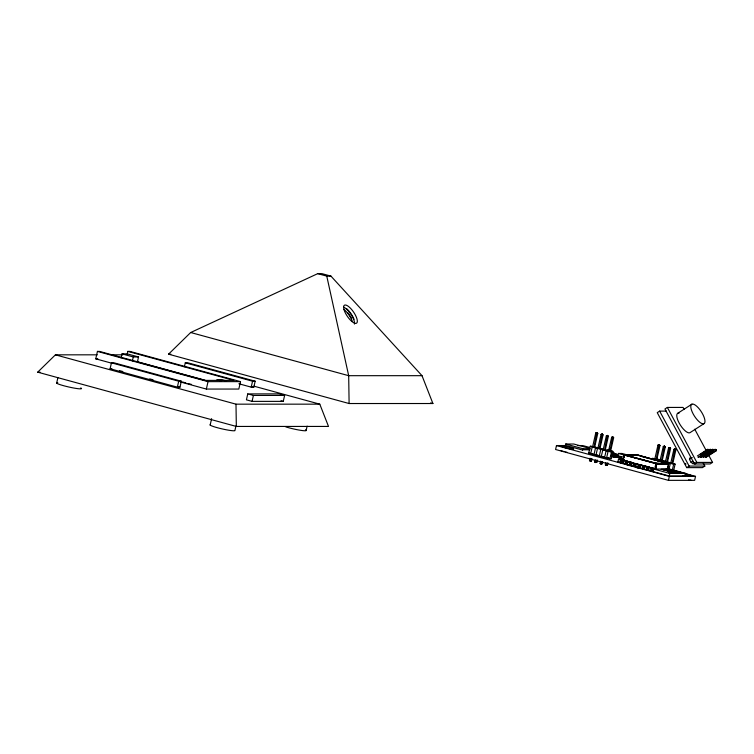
<?xml version="1.0" encoding="UTF-8"?>
<svg xmlns="http://www.w3.org/2000/svg" width="754" height="754" viewBox="0 0 754 754"><rect width="100%" height="100%" fill="white"/><g stroke="black" fill="none" stroke-linecap="round" stroke-linejoin="round"><path stroke-width="1.13" d="M655.669 469.035L656.838 463.456L668.855 463.804L656.988 463.936C655.471 463.154 654.208 469.205 655.82 469.054L667.667 469.054L668.76 463.531M655.782 469.054L656.734 463.371L624.124 454.916L636.508 454.605L668.807 463.889M668.77 463.606L656.941 463.936L656.734 463.371L656.988 463.936M668.789 463.71L656.649 463.352L668.751 463.814L668.534 463.352L667.714 467.932M622.861 460.157L624.689 454.605L622.992 460.119L624.067 460.383L622.719 460.11L655.273 468.96M636.612 454.907L624.453 454.615L622.983 460.081M636.008 454.964L636.508 454.605L624.312 455.058M656.762 463.908L656.706 463.361L655.518 469.016M620.759 458.319L617.46 457.414L618.355 453.456L621.918 453.456L627.432 454.954M656.677 463.889L656.63 463.352L656.904 463.814M656.781 463.484L655.358 468.979M656.677 463.606L624.491 454.775M56.663 383.089L57.87 377.782M111.554 363.155L95.749 358.838L97.436 351.411L99.537 351.411L205.625 380.402L233.9 380.393L127.812 351.402L127.247 353.88L122.016 353.88L121.111 357.839M110.093 368.772L111.451 362.825L114.061 362.825L181.328 381.213L179.98 387.151L177.36 387.151L110.093 368.772L111.846 368.772M132.402 360.921L133.298 356.962L138.538 356.962L137.417 361.911L207.388 381.034M177.36 387.151L178.707 381.213L181.328 381.213M184.391 366.774L185.286 362.815L187.906 362.815L255.172 381.204L253.825 387.141L251.205 387.141L238.877 383.767M206.351 389.064L208.038 381.637L240.517 381.628L238.82 389.055L206.351 389.064L180.394 381.967M210.159 425.03L211.601 418.668M235.908 426.133L234.946 430.374A12.752 1.263 12.8 0 1 222.034 428.885A12.752 1.263 12.8 0 1 210.291 424.728M247.764 393.899L246.417 399.837L252.053 401.373L283.268 401.373L284.616 395.435L278.98 393.89L247.764 393.899L253.41 395.435L284.616 395.435M251.205 387.141L252.552 381.204L255.172 381.204M252.053 401.373L253.41 395.435M306.162 430.364L307.132 426.123M590.024 449.77L581.523 449.77L566.056 445.548L556.48 445.548L555.585 449.507L668.449 480.355L694.632 480.345L695.527 476.387L674.085 470.524M565.274 445.878L565.689 444.021L573.766 444.021L589.901 448.423M582.474 450.581L582.899 448.724L589.826 448.715M600.344 448.413L612.87 452.032L611.306 458.922L606.527 458.196L588.704 453.135L590.269 446.245L591.692 446.245M590.636 453.861L592.21 446.971L590.269 446.245M590.005 458.262L589.487 460.562L590.429 461.09L591.513 460.939L592.031 458.639M592.616 446.783L595.745 432.994L596.914 432.542L597.771 433.371L594.642 447.16L592.616 446.783L593.257 446.783M591.39 458.639L590.872 460.939L589.487 460.562L591.513 460.939L590.505 460.751M596.763 433.192L596.914 432.542L595.745 432.994L597.771 433.371M594.001 447.16L596.914 432.542M595.933 455.303L597.498 448.413L592.21 446.971M595.302 459.714L594.783 462.004L595.717 462.532L596.8 462.391L597.328 460.091M597.913 448.225L601.042 434.445L602.201 433.993L603.068 434.822L599.939 448.602L597.913 448.225L598.553 448.225M596.687 460.091L596.16 462.391L594.783 462.004L596.8 462.391L595.792 462.202M602.06 434.634L602.201 433.993L601.042 434.445L603.068 434.822M599.289 448.602L602.201 433.993M601.23 456.754L602.795 449.865L597.498 448.413M600.599 461.156L600.08 463.456L601.023 463.983L602.107 463.833L602.625 461.533M603.209 449.676L606.339 435.897L607.507 435.435L608.365 436.274L605.236 450.053L603.209 449.676L603.85 449.676M601.984 461.533L601.466 463.833L600.08 463.456L602.107 463.833L601.098 463.644M607.356 436.085L607.507 435.435L606.339 435.897L608.365 436.274L606.979 435.897M604.595 450.053L607.507 435.435M606.527 458.196L608.092 451.307L602.795 449.865M605.896 462.607L605.377 464.907L606.31 465.435L607.394 465.284L607.922 462.984M608.506 451.118L611.635 437.339L612.795 436.886L613.662 437.716L610.523 451.495L608.506 451.118L609.147 451.118L609.666 448.828M607.281 462.984L606.753 465.284L605.377 464.907L607.394 465.284L606.386 465.095M612.653 437.527L612.795 436.886L611.635 437.339L613.662 437.716L612.276 437.339M609.882 451.495L612.795 436.886M609.882 458.922L611.447 452.032L612.87 452.032M612.182 455.991L614.124 456.236L614.934 457.339L611.315 455.916M610.749 456.302L612.616 456.651L613.181 454.719L613.992 455.821L615.339 455.84L615.085 456.943M612.616 456.651L612.993 454.37L617.554 454.756L617.055 456.971L613.737 456.933L614.237 454.709M614.312 457.329L614.991 457.065M616.499 454.756L615.358 453.899L615.971 453.908L615.716 455.02M615.707 456.952L615.952 455.85L617.309 455.859M616.244 454.69L615.358 453.899M623.228 463.201L617.875 461.985L618.459 459.403L624.934 460.515L623.388 460.751C631.334 460.506 622.012 465.849 631.004 465.529M619.307 458.696L621.541 456.726L619.307 458.696L623.143 459.752M620.947 459.403L623.888 459.318M622.135 463.069L622.785 459.931L621.296 459.931L620.655 462.749L622.144 462.749M621.871 460.053L621.089 462.862L621.871 460.053L622.55 460.194L622.304 463.126L626.508 464.266M621.324 462.89L621.965 460.072M621.428 462.909L622.182 460.11M621.664 462.956L622.304 460.128M621.786 462.984L622.427 460.157M621.909 463.013L622.55 460.194M622.436 463.201L623.011 460.336L618.459 459.403M622.663 463.097L623.426 460.308M622.804 463.333L623.549 460.336M623.021 463.173L623.662 460.355M635.283 466.707L635.716 463.795L631.956 463.088L633.501 462.852L625.584 461.099L624.943 463.917L626.433 463.917M625.368 464.03L626.074 461.222L626.951 461.391M625.509 464.049L626.244 461.241M625.716 464.078L626.348 461.26M625.829 464.096L626.593 461.307M626.074 464.153L626.715 461.335M626.197 464.181L626.838 461.363M626.31 464.21L627.074 461.099M626.659 464.389L626.96 461.26L628.355 461.561L627.149 461.335M626.715 464.379L627.234 461.476M629.213 461.684L627.724 461.684L627.083 464.502L628.572 464.502M633.501 462.852L629.863 462.268L629.222 465.086L630.721 465.086M629.713 465.209C628.827 461.08 633.341 461.985 630.938 465.557L635.16 466.641M629.797 465.218L630.533 462.409M629.995 465.246L630.636 462.428M630.108 465.265L630.749 462.447M630.231 465.293L630.872 462.475M630.476 465.35L630.994 462.504M630.598 465.378L631.352 462.268M630.796 465.444L631.343 462.588M631.522 462.532L630.938 465.557M631.475 465.491L631.635 462.56M631.371 465.67L631.993 462.504L631.352 462.475M633.511 466.255L634.152 463.437L637.78 464.021L636.235 464.257L638.384 464.85M634.717 463.569C633.775 470.713 633.266 462.306 635.622 463.767M634.171 466.396L634.925 463.597M634.397 466.443L635.038 463.616M634.519 466.462L635.16 463.644M634.642 466.49L635.283 463.672M634.877 466.556L635.405 463.701M634.981 466.585L635.641 463.437M636.923 463.889L635.509 463.578L635.226 466.726C640.4 470.628 638.827 465.114 641.202 465.058M635.65 466.849L636.291 464.021L637.78 464.021M650.645 470.939L651.286 468.121L652.757 468.451L652.399 471.41L643.793 469.073L644.491 466.226L640.523 465.435L642.069 465.199L638.431 464.615L637.79 467.433L639.288 467.433M638.223 467.546L638.864 464.728L640.212 465.058M638.28 467.546L639.006 464.737M638.459 467.574L639.1 464.756M638.563 467.584L639.317 464.794M638.798 467.631L639.439 464.813M638.921 467.659L639.562 464.841M639.043 467.687L639.684 464.869M639.269 467.753L639.92 464.615M639.439 467.81L640.193 464.766M639.939 468.017L640.58 465.199L642.069 465.199M642.078 468.602L642.719 465.784L646.348 466.368L644.802 466.603L646.951 467.188M639.505 467.895L642.502 468.715C644.859 459.62 642.992 475.105 644.368 466.161M642.568 468.724L643.379 465.925M642.644 468.724L643.492 465.944M642.851 468.762L643.727 465.991M643.652 468.95L643.85 466.01M643.332 468.865L643.973 466.047M643.445 468.894L644.208 465.784M644.218 469.186L644.859 466.368L646.348 466.368M652.71 468.3L654.057 468.564L646.998 466.952L646.357 469.77L647.856 469.77M646.791 469.893L647.488 467.075L650.636 467.537M646.932 469.902L647.667 467.094M647.13 469.931L647.771 467.112M647.243 469.949L647.884 467.131M647.366 469.978L648.129 467.188M647.611 470.034L648.251 467.216M647.733 470.062L648.497 466.952M648.478 467.273L648.016 469.912M648.647 467.329L648.072 470.242L648.779 467.395M649.147 467.537L648.506 470.355L649.995 470.355M651.07 471.062L651.776 468.243M651.136 471.062L651.852 468.253M651.305 471.08L652.059 468.281M651.531 471.118L652.172 468.3M651.654 471.146L652.295 468.328M651.776 471.175L652.417 468.357M652.012 471.231L652.54 468.385M654.849 458.875L657.978 445.096L659.137 444.643L660.004 445.473L656.875 459.252L654.849 458.875L655.49 458.875M652.125 471.269L652.776 468.121L654.915 468.705L653.369 468.941L669.863 473.446L685.772 473.446L685.179 476.028L669.279 476.038L652.361 471.41L652.86 468.479M652.785 471.523L653.426 468.705L654.915 468.705M658.996 445.284L659.137 444.643L657.978 445.096L660.004 445.473L658.619 445.096M656.234 459.252L659.137 444.643M660.146 460.326L663.275 446.538L664.434 446.085L665.292 446.915L662.163 460.703L660.146 460.326L660.787 460.326M664.283 446.726L664.434 446.085L663.275 446.538L665.292 446.915L663.916 446.538M661.522 460.703L664.434 446.085M661.145 469.299L668.251 469.252L680.033 472.475L678.044 473.107L664.849 469.553L664.849 470.176L675.641 472.767M675.565 473.107L669.024 472.815L674.067 472.475L663.36 469.553L676.055 473.107L678.044 472.475L676.055 473.107M665.443 461.768L668.572 447.989L669.731 447.537L670.598 448.366L667.469 462.145L665.443 461.768L666.084 461.768M669.59 448.178L669.731 447.537L668.572 447.989L670.598 448.366L669.213 447.989M666.819 462.145L669.731 447.537M665.348 469.553L677.629 472.767M677.554 473.107L664.849 470.176M666.762 469.883L680.033 473.107L681.597 472.767L666.611 468.668M666.838 470.176L667.337 470.176M667.186 468.96L666.206 469.054M679.618 472.767L667.337 469.553L680.033 472.475M668.251 469.252L681.597 472.767M668.826 470.176L669.326 470.176M669.015 469.148L670.325 463.408L652.502 458.338L657.281 459.063L675.103 464.134L673.539 471.024M669.326 468.705C665.971 468.997 670.928 468.856 667.761 468.357M670.73 463.22L673.869 449.431L675.028 448.979L675.886 449.808L672.756 463.597L670.73 463.22L671.38 463.22M674.877 449.629L675.028 448.979L673.869 449.431L675.886 449.808L674.51 449.431M669.279 476.038L669.863 473.446M672.116 463.597L675.028 448.979M668.449 480.355L669.345 476.396L695.527 476.387M670.099 473.107L669.1 472.475M672.38 469.874L673.68 464.125L675.103 464.134M675.48 472.815L676.055 472.475L669.024 472.815M685.876 463.776L685.64 464.634L685.235 463.776M694.952 462.626L693.096 463.823L691.06 462.334L689.467 459.356L689.901 457.867M693.096 463.823L693.52 462.343L695.556 463.833M656.357 463.814L624.246 454.973L656.489 463.559M697.327 455.972L707.563 449.375L708.76 449.714L708.279 450.722L698.044 457.32M700.72 455.378L710.023 449.384L711.22 449.714L710.739 450.732L700.513 457.329M707.827 452.372L712.473 449.375L713.67 449.704L713.199 450.722L702.964 457.32M714.933 449.384L716.14 449.714L716.3 450.722L714.933 449.384L716.14 449.714L715.659 450.722L705.424 457.329M624.227 454.756L636.197 454.643M668.628 463.559L636.564 454.747M253.919 386.161L319.79 404.163L328.508 426.434L236.332 426.444L37.7 372.165L55.419 354.832L97.313 354.823M168.538 354.182L190.687 332.514L317.736 273.645L321.92 273.645L330.949 276.115L422.004 375.68L432.909 403.522L349.111 403.531L168.538 354.182L170.866 354.182M666.376 411.1L659.646 411.1L657.243 412.655L686.715 467.631L702.426 467.631L704.839 466.076L703.171 462.965M684.189 409.507L683.077 407.424L667.365 407.433L664.953 408.979L694.434 463.964L710.145 463.955L712.549 462.409L708.656 455.143M677.855 413.23L691.899 404.172M703.868 423.72A11.48 4.062 57.2 0 1 691.588 410.421A11.48 4.062 57.2 0 1 698.195 407.697A11.48 4.062 57.2 0 1 703.868 423.72L689.835 432.768A11.48 4.062 57.2 0 1 679.288 423.277A11.48 4.062 57.2 0 1 679.052 413.154M689.467 459.356L692.257 457.555M700.758 454.172L708.204 449.375L708.92 450.722L698.694 457.32M708.242 450.044L708.76 449.714L708.92 450.722L707.563 449.375L708.76 449.714M708.798 450.581L710.664 449.384L711.38 450.732L701.154 457.329M691.06 462.334L692.926 461.137M710.702 450.053L711.22 449.714L711.38 450.732L710.023 449.384L711.22 449.714M703.171 455.369L705.961 453.569M711.258 450.572L713.114 449.375M713.152 450.044L713.67 449.704L713.84 450.722L703.605 457.32M705.631 455.378L708.421 453.578M710.287 452.381L712.144 451.184M686.715 467.631L689.128 466.085L704.839 466.076M715.612 450.053L716.14 449.714M694.434 463.964L696.837 462.409L712.549 462.409M706.064 457.329L716.3 450.722L715.574 449.384M636.904 463.908L635.716 463.672M636.263 466.726L635.273 466.556M641.202 465.067L639.995 464.841M652.003 471.071L653.35 471.344L652.021 471.099M317.736 273.645L326.765 276.115L330.949 276.115M127.812 351.402L129.905 351.402L240.517 381.628M111.281 354.823L122.921 354.823M95.749 358.838L97.85 358.838M37.7 372.165L40.037 372.165M422.004 375.68L348.687 375.69L190.687 332.514M55.419 354.832L235.993 404.172L319.79 404.163M578.035 445.548L582.672 445.548L589.439 447.395M713.84 450.722L712.473 449.375L713.67 449.704M591.692 453.672L591.051 453.672L593.078 454.049L591.372 453.672M596.989 455.114L596.348 455.114L598.365 455.491L596.668 455.114M602.286 456.566L601.645 456.566L603.671 456.943L601.965 456.566M617.46 457.414L620.127 457.414M624.934 460.515L623.011 460.336M617.875 461.985L620.354 461.985M651.286 468.121L652.776 468.121M662.21 469.591L668.826 469.553L667.262 469.883M665.424 469.846L664.924 469.846L675.98 472.815M663.284 469.883L664.774 469.883M678.044 473.107L679.533 473.107M602.286 449.139L600.853 449.139L599.289 456.029L604.077 456.754M607.583 450.59L606.159 450.59L604.595 457.48L609.373 458.206M588.704 453.135L590.128 453.135M595.424 454.587L594.001 454.587L595.566 447.688L596.989 447.697L595.057 446.971M657.799 459.789L659.222 459.789M663.086 461.231L664.519 461.231M668.393 462.683L669.806 462.683M615.292 454.181L616.612 454.756M614.124 456.236L613.502 456.227L613.879 456.915M613.313 456.472L614.934 457.339M616.169 456.698L617.055 456.971M613.69 457.16L614.303 457.169M626.009 461.212L625.584 461.099M630.353 462.391L629.863 462.268M643.209 465.906L642.719 465.784M647.488 467.075L646.998 466.952M611.701 453.672L612.295 453.484M612.135 452.777L614.095 452.796L612.587 452.136M611.899 453.889L613.869 453.917L613.125 453.512M608.912 450.195L606.847 450.053L608.553 450.704M635.273 466.415L636.282 466.707M610.109 451.09L612.964 451.392L610.495 450.543M639.797 467.631L639.175 467.546L639.797 467.782M670.325 463.408L673.68 464.125M608.092 451.307L611.447 452.032M631.871 462.626L632.634 462.73L631.993 462.504M626.942 464.125L627.714 464.379L627.064 464.153M644.199 468.837C642.54 468.573 646.187 469.271 644.086 468.95M631.475 465.35L630.589 465.218L631.23 465.444M637.724 455.218L667.488 463.427M641.004 456.283L649.825 458.696M652.031 459.299L655.339 460.194M657.545 460.798L666.366 463.21M618.355 453.456L624.962 455.256M430.638 402.9L432.909 403.522M669.279 468.941L685.772 473.446M615.396 454.492L617.658 455.105M617.583 455.652L624.359 457.499M666.706 469.054L681.522 473.107M682.983 475.435L685.179 476.028M619.392 458.328L623.907 459.563M565.689 444.021L582.899 448.724M607.262 458.017L608.959 458.394L606.942 458.017M635 466.255L637.139 466.849M556.48 445.548L669.345 476.396M185.286 362.815L252.552 381.204M251.582 386.529L253.825 387.141M127.247 353.88L138.538 356.962M226.568 381.024L222.053 379.79L216.813 379.79L221.327 381.024M122.016 353.88L133.298 356.962M281.016 400.76L283.268 401.373M97.436 351.411L208.038 381.637M182.496 381.967L185.88 382.891M188.132 383.513L191.516 384.436M111.451 362.825L178.707 381.213M119.443 370.61L122.808 371.524M149.707 378.876L153.071 379.799M177.737 386.538L179.98 387.151M613.718 453.286L615.971 453.908M616.31 454.408L617.554 454.756M618.855 457.226L619.486 457.405L618.242 457.226M611.419 455.652L613.935 456.472M612.738 456.651L614.378 457.056M623.219 463.097L622.22 462.984M606.018 464.907L606.31 465.435M600.721 463.456L601.023 463.983M595.424 462.004L595.717 462.532M590.128 460.562L590.429 461.09M694.754 429.214L706.432 450.996M667.365 407.433L696.837 462.409M659.646 411.1L689.128 466.085M326.765 276.115L348.687 375.69L349.111 403.531M235.993 404.172L236.332 426.444M80.744 387.942A12.752 1.263 12.8 0 1 68.539 386.943A12.752 1.263 12.8 0 1 57.775 382.674M305.455 429.874A12.752 1.263 12.8 0 1 300.931 430.364A12.752 1.263 12.8 0 1 285.794 426.896M343.786 307.227A10.839 3.779 55.7 0 1 351.411 314.918A10.839 3.779 55.7 0 1 354.427 324.088M347.98 312.91A13.007 4.533 55.7 0 1 349.319 314.729M349.95 315.662A13.007 4.533 55.7 0 1 351.637 318.546M344.267 309.658A11.734 4.09 55.7 0 1 352.372 321.421M346.878 308.876A11.734 4.09 55.7 0 1 354.031 319.272M690.9 479.987A6.381 0.631 12.8 0 1 688.477 479.864M684.896 473.729A6.381 0.631 12.8 0 1 691.861 475.953A6.381 0.631 12.8 0 1 684.764 474.992M680.749 473.041A6.381 0.631 12.8 0 1 681.908 473.182M567.168 452.343A6.381 0.631 12.8 0 1 565.538 451.976M563.992 451.58A6.381 0.631 12.8 0 1 560.769 450.487M613.794 453.616A5.429 0.537 12.8 0 1 612.342 454.059M644.095 465.897L645.49 466.236L644.142 465.897M648.383 467.075L649.769 467.414L648.487 467.075M344.003 309.611A10.839 3.779 55.7 0 0 355.69 323.419A10.839 3.779 55.7 0 0 351.713 309.602A10.839 3.779 55.7 0 0 344.003 309.611M563.521 447.216A6.381 0.631 12.8 0 0 573.634 449.101A6.381 0.631 12.8 0 0 565.368 446.528A6.381 0.631 12.8 0 0 563.521 447.216"/></g></svg>
